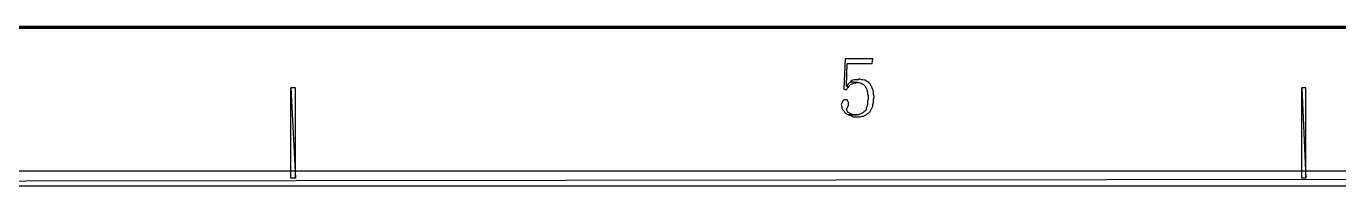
# Model space of a CAD drawing. Extents: x -15.4 to 0.8, y 0.3 to 11.8.
# Drawn here: x -10.242 to -8.622, y 11.427 to 11.624 of the extents above; entities that cross this region are included whole.
import ezdxf

# ---------------------------------------------------------------- set-up
doc = ezdxf.new("R2010")
doc.units = 0
doc.header["$MEASUREMENT"] = 0
doc.linetypes.add('AUSGEZOGEN', pattern=[0])
doc.layers.get('0').update_dxf_attribs({"linetype": 'AUSGEZOGEN'})

msp = doc.modelspace()

# ---------------------------------------------------------------- linework, layer by layer
for points in [[(0.2687, 11.6236), (-15.3829, 11.6211), (-15.3829, 11.6211), (-15.3846, 11.6236), (0.2687, 11.6236)], [(0.2662, 11.6211), (0.2687, 11.6236), (0.2687, 11.6236), (-15.3829, 11.6211), (0.2662, 11.6211)], [(-9.1971, 11.5836), (-9.2313, 11.5836), (-9.2313, 11.5836), (-9.2329, 11.5461), (-9.2329, 11.5461), (-9.2296, 11.5452), (-9.2296, 11.5452), (-9.2288, 11.5469), (-9.2288, 11.5469), (-9.2271, 11.5486), (-9.2271, 11.5486), (-9.2296, 11.5502), (-9.2296, 11.5502), (-9.2288, 11.5777), (-9.2288, 11.5777), (-9.1979, 11.5777), (-9.1971, 11.5836)], [(-9.2246, 11.5552), (-9.2296, 11.5502), (-9.2296, 11.5502), (-9.2271, 11.5486), (-9.2271, 11.5486), (-9.2263, 11.5502), (-9.2263, 11.5502), (-9.2246, 11.5519), (-9.2246, 11.5519), (-9.2229, 11.5527), (-9.2229, 11.5527), (-9.2221, 11.5527), (-9.2221, 11.5527), (-9.2196, 11.5536), (-9.2196, 11.5536), (-9.2179, 11.5536), (-9.2179, 11.5536), (-9.2154, 11.5544), (-9.2246, 11.5552)], [(-9.2138, 11.5586), (-9.2154, 11.5577), (-9.2154, 11.5577), (-9.2196, 11.5577), (-9.2196, 11.5577), (-9.2221, 11.5569), (-9.2221, 11.5569), (-9.2238, 11.5561), (-9.2238, 11.5561), (-9.2246, 11.5552), (-9.2246, 11.5552), (-9.2154, 11.5544), (-9.2154, 11.5544), (-9.2146, 11.5544), (-9.2146, 11.5544), (-9.2121, 11.5536), (-9.2121, 11.5536), (-9.2104, 11.5527), (-9.2104, 11.5527), (-9.2088, 11.5519), (-9.2088, 11.5519), (-9.2071, 11.5502), (-9.2071, 11.5502), (-9.2063, 11.5486), (-9.2063, 11.5486), (-9.2054, 11.5477), (-9.2054, 11.5477), (-9.2046, 11.5461), (-9.2046, 11.5461), (-9.2046, 11.5444), (-9.2046, 11.5444), (-9.2038, 11.5427), (-9.2038, 11.5427), (-9.2038, 11.5402), (-9.2038, 11.5402), (-9.2029, 11.5377), (-9.2029, 11.5377), (-9.2029, 11.5336), (-9.2029, 11.5336), (-9.2038, 11.5311), (-9.2038, 11.5311), (-9.2038, 11.5269), (-9.2038, 11.5269), (-9.2046, 11.5244), (-9.2046, 11.5244), (-9.2054, 11.5227), (-9.2054, 11.5227), (-9.2054, 11.5211), (-9.2054, 11.5211), (-9.2063, 11.5194), (-9.2063, 11.5194), (-9.2079, 11.5186), (-9.2079, 11.5186), (-9.2096, 11.5169), (-9.2096, 11.5169), (-9.2146, 11.5144), (-9.2146, 11.5144), (-9.2271, 11.5144), (-9.2271, 11.5144), (-9.2246, 11.5136), (-9.2246, 11.5136), (-9.2213, 11.5119), (-9.2213, 11.5119), (-9.2129, 11.5119), (-9.2129, 11.5119), (-9.2104, 11.5127), (-9.2104, 11.5127), (-9.2088, 11.5127), (-9.2088, 11.5127), (-9.2054, 11.5144), (-9.2054, 11.5144), (-9.2038, 11.5161), (-9.2038, 11.5161), (-9.2021, 11.5169), (-9.2021, 11.5169), (-9.2004, 11.5186), (-9.2004, 11.5186), (-9.1971, 11.5252), (-9.1971, 11.5252), (-9.1971, 11.5269), (-9.1971, 11.5269), (-9.1963, 11.5294), (-9.1963, 11.5294), (-9.1963, 11.5336), (-9.1963, 11.5336), (-9.1954, 11.5361), (-9.1954, 11.5361), (-9.1954, 11.5369), (-9.1954, 11.5369), (-9.1963, 11.5394), (-9.1963, 11.5394), (-9.1963, 11.5436), (-9.1963, 11.5436), (-9.1971, 11.5452), (-9.1971, 11.5452), (-9.1979, 11.5477), (-9.1979, 11.5477), (-9.2004, 11.5527), (-9.2004, 11.5527), (-9.2013, 11.5527), (-9.2013, 11.5527), (-9.2021, 11.5544), (-9.2021, 11.5544), (-9.2071, 11.5569), (-9.2071, 11.5569), (-9.2096, 11.5577), (-9.2096, 11.5577), (-9.2113, 11.5577), (-9.2138, 11.5586)], [(-9.9096, 11.5477), (-9.9154, 11.5477), (-9.9154, 11.5477), (-9.9096, 11.4361), (-9.9096, 11.5477)], [(-9.9154, 11.5477), (-9.9096, 11.4361), (-9.9096, 11.4361), (-9.9154, 11.4361), (-9.9154, 11.5477)], [(-9.2313, 11.5327), (-9.2329, 11.5327), (-9.2329, 11.5327), (-9.2346, 11.5311), (-9.2346, 11.5311), (-9.2354, 11.5286), (-9.2354, 11.5286), (-9.2363, 11.5269), (-9.2363, 11.5269), (-9.2354, 11.5244), (-9.2354, 11.5244), (-9.2354, 11.5227), (-9.2354, 11.5227), (-9.2346, 11.5211), (-9.2346, 11.5211), (-9.2329, 11.5194), (-9.2329, 11.5194), (-9.2321, 11.5177), (-9.2321, 11.5177), (-9.2304, 11.5161), (-9.2304, 11.5161), (-9.2271, 11.5144), (-9.2271, 11.5144), (-9.2171, 11.5144), (-9.2171, 11.5144), (-9.2213, 11.5144), (-9.2213, 11.5144), (-9.2229, 11.5152), (-9.2229, 11.5152), (-9.2254, 11.5161), (-9.2254, 11.5161), (-9.2263, 11.5169), (-9.2263, 11.5169), (-9.2279, 11.5177), (-9.2279, 11.5177), (-9.2296, 11.5211), (-9.2296, 11.5211), (-9.2271, 11.5261), (-9.2271, 11.5261), (-9.2271, 11.5294), (-9.2271, 11.5294), (-9.2288, 11.5327), (-9.2313, 11.5327)], [(-8.6629, 11.5477), (-8.6679, 11.5477), (-8.6679, 11.5477), (-8.6629, 11.4361), (-8.6629, 11.5477)], [(-8.6679, 11.5477), (-8.6629, 11.4361), (-8.6629, 11.4361), (-8.6679, 11.4361), (-8.6679, 11.5477)], [(0.0904, 11.4452), (-14.9088, 11.4269), (-14.9088, 11.4269), (-14.9279, 11.4452), (0.0904, 11.4452)], [(0.0721, 11.4269), (0.0904, 11.4452), (0.0904, 11.4452), (-14.9088, 11.4269), (0.0721, 11.4269)]]:
    msp.add_lwpolyline(points)

doc.saveas('drawing.dxf')
